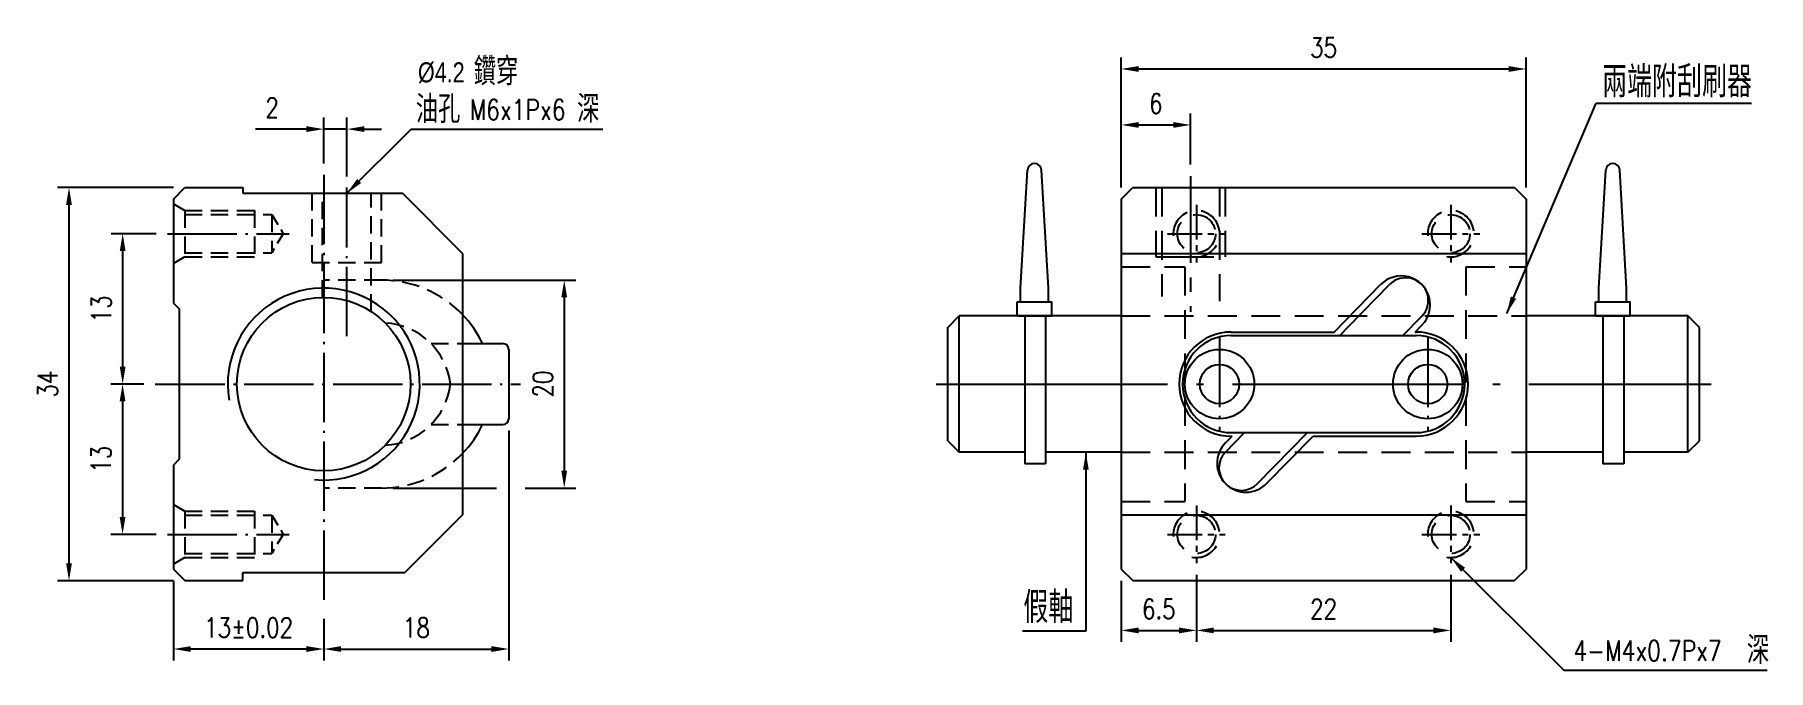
# Model space of a CAD drawing. Header units: millimetres. Extents: x 1207 to 1357, y 328 to 383.
import ezdxf

# ---------------------------------------------------------------- set-up
doc = ezdxf.new("R2010")
doc.units = ezdxf.units.MM
doc.header["$LTSCALE"] = 10
for name, pattern in [('C', [2.5625, 2, -0.25, 0.0625, -0.25]), ('CENTER', [2, 1.25, -0.25, 0.25, -0.25]), ('CENTER2', [1.125, 0.75, -0.125, 0.125, -0.125]), ('H', [0.75, 0.5, -0.25])]:
    doc.linetypes.add(name, pattern=pattern)
doc.layers.get('0').update_dxf_attribs({"linetype": 'CONTINUOUS'})
doc.layers.get('DEFPOINTS').update_dxf_attribs({"linetype": 'CONTINUOUS'})
for name, color, linetype in [('04', 4, 'CONTINUOUS'), ('C', 1, 'C'), ('H', 5, 'H')]:
    doc.layers.add(name, color=color, linetype=linetype)
doc.layers.add('AM_7', color=1, linetype='CENTER', lineweight=25)
doc.styles.add('SIMPLEX', font='SIMPLEX.shx', dxfattribs={"width": 0.8, "height": 1.7, "bigfont": 'chineset.shx'})
doc.styles.get("Standard").update_dxf_attribs({"font": 'TXT', "width": 0.8, "bigfont": 'CHINESET'})
doc.dimstyles.new('STANDARD$0', dxfattribs={"dimscale": 0, "dimtxt": 3.5, "dimasz": 2.5, "dimexe": 1, "dimexo": 1, "dimgap": 1, "dimtad": 1, "dimdec": 3, "dimdsep": 46, "dimtxsty": 'SIMPLEX', "dimcen": 0.09, "dimclrd": 6, "dimclre": 6, "dimclrt": 3, "dimadec": 1, "dimazin": 2, "dimtp": -0.1, "dimtm": 0.2, "dimtfac": 1, "dimtdec": 3, "dimtmove": 0, "dimatfit": 3, "dimfxl": 0, "dimtvp": 0.790698, "dimarcsym": 0})
doc.dimstyles.new('STANDARD$7', dxfattribs={"dimscale": 0, "dimtxt": 3.5, "dimasz": 2.5, "dimexe": 1, "dimexo": 1, "dimgap": 1, "dimtad": 1, "dimdec": 3, "dimrnd": 0.0005, "dimdsep": 46, "dimtxsty": 'SIMPLEX', "dimcen": 0.09, "dimclrd": 6, "dimclre": 6, "dimclrt": 3, "dimadec": 1, "dimazin": 2, "dimtp": -0.1, "dimtm": 0.2, "dimtfac": 1, "dimtdec": 3, "dimtmove": 2, "dimatfit": 3, "dimfxl": 0, "dimtvp": 0.790698, "dimarcsym": 0})

# ---------------------------------------------------------------- blocks, each defined once
blk = doc.blocks.new('*D10')
at = {"color": 6, "lineweight": -2}
for p, q in [((1300.71, 369.41), (1300.71, 375.82)), ((1302.21, 374.82), (1305.21, 374.82)), ((1306.71, 371.39), (1306.71, 375.82))]:
    blk.add_line(p, q, dxfattribs=at)
at = {"color": 6}
for points in [[(1302.21, 375.07), (1302.21, 374.57), (1300.71, 374.82)], [(1305.21, 375.07), (1305.21, 374.57), (1306.71, 374.82)]]:
    blk.add_solid(points, dxfattribs=at)
at = {"layer": 'DEFPOINTS', "color": 0}
for p in [(1306.71, 374.82), (1306.71, 370.39), (1300.71, 368.41)]:
    blk.add_point(p, dxfattribs=at)
at = {"color": 3, "insert": (1303.71, 376.67), "char_height": 1.7, "attachment_point": 5, "style": 'SIMPLEX'}
blk.add_mtext('6', dxfattribs=at)
blk = doc.blocks.new('*D11')
at = {"color": 6, "lineweight": -2}
for p, q in [((1300.71, 369.41), (1300.71, 380.66)), ((1302.21, 379.66), (1334.21, 379.66)), ((1335.71, 369.41), (1335.71, 380.66))]:
    blk.add_line(p, q, dxfattribs=at)
at = {"color": 6}
for points in [[(1302.21, 379.91), (1302.21, 379.41), (1300.71, 379.66)], [(1334.21, 379.91), (1334.21, 379.41), (1335.71, 379.66)]]:
    blk.add_solid(points, dxfattribs=at)
at = {"layer": 'DEFPOINTS', "color": 0}
for p in [(1335.71, 379.66), (1300.71, 368.41), (1335.71, 368.41)]:
    blk.add_point(p, dxfattribs=at)
at = {"color": 3, "insert": (1318.21, 381.51), "char_height": 1.7, "attachment_point": 5, "style": 'SIMPLEX'}
blk.add_mtext('35', dxfattribs=at)
blk = doc.blocks.new('*D12')
at = {"color": 6, "lineweight": -2}
for p, q in [((1307.21, 335.91), (1307.21, 330.11)), ((1300.71, 335.41), (1300.71, 330.11)), ((1302.21, 331.11), (1305.71, 331.11))]:
    blk.add_line(p, q, dxfattribs=at)
at = {"color": 6}
for points in [[(1302.21, 331.36), (1302.21, 330.86), (1300.71, 331.11)], [(1305.71, 331.36), (1305.71, 330.86), (1307.21, 331.11)]]:
    blk.add_solid(points, dxfattribs=at)
at = {"layer": 'DEFPOINTS', "color": 0}
for p in [(1300.71, 336.41), (1307.21, 336.91), (1307.21, 331.11)]:
    blk.add_point(p, dxfattribs=at)
at = {"color": 3, "insert": (1303.96, 332.96), "char_height": 1.7, "attachment_point": 5, "style": 'SIMPLEX'}
blk.add_mtext('6.5', dxfattribs=at)
blk = doc.blocks.new('*D13')
at = {"color": 6, "lineweight": -2}
for p, q in [((1329.21, 335.91), (1329.21, 330.11)), ((1307.21, 335.41), (1307.21, 330.11)), ((1308.71, 331.11), (1327.71, 331.11))]:
    blk.add_line(p, q, dxfattribs=at)
at = {"color": 6}
for points in [[(1308.71, 331.36), (1308.71, 330.86), (1307.21, 331.11)], [(1327.71, 331.36), (1327.71, 330.86), (1329.21, 331.11)]]:
    blk.add_solid(points, dxfattribs=at)
at = {"layer": 'DEFPOINTS', "color": 0}
for p in [(1307.21, 336.41), (1329.21, 336.91), (1329.21, 331.11)]:
    blk.add_point(p, dxfattribs=at)
at = {"color": 3, "insert": (1318.21, 332.96), "char_height": 1.7, "attachment_point": 5, "style": 'SIMPLEX'}
blk.add_mtext('22', dxfattribs=at)
blk = doc.blocks.new('*D19')
at = {"color": 6, "lineweight": -2}
for p, q in [((1247.76, 348.41), (1247.76, 328.5)), ((1231.76, 332.11), (1231.76, 328.5)), ((1233.26, 329.5), (1246.26, 329.5))]:
    blk.add_line(p, q, dxfattribs=at)
at = {"color": 6}
for points in [[(1233.26, 329.75), (1233.26, 329.25), (1231.76, 329.5)], [(1246.26, 329.75), (1246.26, 329.25), (1247.76, 329.5)]]:
    blk.add_solid(points, dxfattribs=at)
at = {"layer": 'DEFPOINTS', "color": 0}
for p in [(1247.76, 349.41), (1231.76, 333.11), (1247.76, 329.5)]:
    blk.add_point(p, dxfattribs=at)
at = {"color": 3, "insert": (1239.76, 331.35), "char_height": 1.7, "attachment_point": 5, "style": 'SIMPLEX'}
blk.add_mtext('18', dxfattribs=at)
blk = doc.blocks.new('*D20')
at = {"color": 6, "lineweight": -2}
for p, q in [((1218.76, 335.41), (1218.76, 328.5)), ((1231.76, 332.11), (1231.76, 328.5)), ((1230.26, 329.5), (1220.26, 329.5))]:
    blk.add_line(p, q, dxfattribs=at)
at = {"color": 6}
for points in [[(1220.26, 329.75), (1220.26, 329.25), (1218.76, 329.5)], [(1230.26, 329.75), (1230.26, 329.25), (1231.76, 329.5)]]:
    blk.add_solid(points, dxfattribs=at)
at = {"layer": 'DEFPOINTS', "color": 0}
for p in [(1218.76, 336.41), (1231.76, 333.11), (1218.76, 329.5)]:
    blk.add_point(p, dxfattribs=at)
at = {"color": 3, "insert": (1225.26, 331.35), "char_height": 1.7, "attachment_point": 5, "style": 'SIMPLEX'}
blk.add_mtext('13%%p0.02', dxfattribs=at)
blk = doc.blocks.new('*D21')
at = {"color": 6, "lineweight": -2}
for p, q in [((1217.26, 365.41), (1213.37, 365.41)), ((1214.37, 363.91), (1214.37, 353.91)), ((1216.19, 352.41), (1213.37, 352.41))]:
    blk.add_line(p, q, dxfattribs=at)
at = {"color": 6}
for points in [[(1214.12, 363.91), (1214.62, 363.91), (1214.37, 365.41)], [(1214.12, 353.91), (1214.62, 353.91), (1214.37, 352.41)]]:
    blk.add_solid(points, dxfattribs=at)
at = {"layer": 'DEFPOINTS', "color": 0}
for p in [(1218.26, 365.41), (1214.37, 352.41), (1217.19, 352.41)]:
    blk.add_point(p, dxfattribs=at)
at = {"color": 3, "insert": (1212.52, 358.91), "char_height": 1.7, "attachment_point": 5, "rotation": 90, "style": 'SIMPLEX'}
blk.add_mtext('13', dxfattribs=at)
blk = doc.blocks.new('*D22')
at = {"color": 6, "lineweight": -2}
for p, q in [((1216.19, 352.41), (1213.36, 352.41)), ((1214.36, 350.91), (1214.36, 340.91)), ((1217.26, 339.41), (1213.36, 339.41))]:
    blk.add_line(p, q, dxfattribs=at)
at = {"color": 6}
for points in [[(1214.11, 350.91), (1214.61, 350.91), (1214.36, 352.41)], [(1214.11, 340.91), (1214.61, 340.91), (1214.36, 339.41)]]:
    blk.add_solid(points, dxfattribs=at)
at = {"layer": 'DEFPOINTS', "color": 0}
for p in [(1217.19, 352.41), (1214.36, 339.41), (1218.26, 339.41)]:
    blk.add_point(p, dxfattribs=at)
at = {"color": 3, "insert": (1212.51, 345.91), "char_height": 1.7, "attachment_point": 5, "rotation": 90, "style": 'SIMPLEX'}
blk.add_mtext('13', dxfattribs=at)
blk = doc.blocks.new('*D23')
at = {"color": 6, "lineweight": -2}
for p, q in [((1218.76, 369.41), (1208.73, 369.41)), ((1209.73, 367.91), (1209.73, 336.91)), ((1218.76, 335.41), (1208.73, 335.41))]:
    blk.add_line(p, q, dxfattribs=at)
at = {"color": 6}
for points in [[(1209.48, 367.91), (1209.98, 367.91), (1209.73, 369.41)], [(1209.48, 336.91), (1209.98, 336.91), (1209.73, 335.41)]]:
    blk.add_solid(points, dxfattribs=at)
at = {"layer": 'DEFPOINTS', "color": 0}
for p in [(1219.76, 369.41), (1209.73, 335.41), (1219.76, 335.41)]:
    blk.add_point(p, dxfattribs=at)
at = {"color": 3, "insert": (1207.88, 352.41), "char_height": 1.7, "attachment_point": 5, "rotation": 90, "style": 'SIMPLEX'}
blk.add_mtext('34', dxfattribs=at)
blk = doc.blocks.new('*D24')
at = {"color": 6, "lineweight": -2}
for p, q in [((1237.76, 361.4), (1253.55, 361.4)), ((1252.55, 359.9), (1252.55, 344.92)), ((1237.76, 343.42), (1246.7, 343.42)), ((1249.18, 343.42), (1253.55, 343.42))]:
    blk.add_line(p, q, dxfattribs=at)
at = {"color": 6}
for points in [[(1252.3, 359.9), (1252.8, 359.9), (1252.55, 361.4)], [(1252.3, 344.92), (1252.8, 344.92), (1252.55, 343.42)]]:
    blk.add_solid(points, dxfattribs=at)
at = {"layer": 'DEFPOINTS', "color": 0}
for p in [(1236.76, 361.4), (1236.76, 343.42), (1252.55, 343.42)]:
    blk.add_point(p, dxfattribs=at)
at = {"color": 3, "insert": (1250.7, 352.41), "char_height": 1.7, "attachment_point": 5, "rotation": 90, "style": 'SIMPLEX'}
blk.add_mtext('20', dxfattribs=at)
blk = doc.blocks.new('*D25')
at = {"color": 6, "lineweight": -2}
for p, q in [((1231.76, 371.5), (1231.76, 375.46)), ((1233.76, 370.36), (1233.76, 375.46)), ((1230.26, 374.46), (1225.85, 374.46)), ((1233.76, 374.46), (1231.76, 374.46)), ((1235.26, 374.46), (1236.76, 374.46))]:
    blk.add_line(p, q, dxfattribs=at)
at = {"color": 6}
for points in [[(1230.26, 374.71), (1230.26, 374.21), (1231.76, 374.46)], [(1235.26, 374.71), (1235.26, 374.21), (1233.76, 374.46)]]:
    blk.add_solid(points, dxfattribs=at)
at = {"layer": 'DEFPOINTS', "color": 0}
for p in [(1231.76, 374.46), (1231.76, 370.5), (1233.76, 369.36)]:
    blk.add_point(p, dxfattribs=at)
at = {"color": 3, "insert": (1227.3, 376.31), "char_height": 1.7, "attachment_point": 5, "style": 'SIMPLEX'}
blk.add_mtext('2', dxfattribs=at)

msp = doc.modelspace()

# ---------------------------------------------------------------- linework, layer by layer
at = {"color": 6}
msp.add_line((1341.7854, 376.6984), (1355.2163, 376.6984), dxfattribs=at)
for p, q in [((1292.0108, 360.7122), (1292.6115, 370.9198)), ((1294.4108, 360.7122), (1293.8101, 370.9198)), ((1342.0105, 360.7122), (1342.6112, 370.9198)), ((1344.4105, 360.7122), (1343.8098, 370.9198)), ((1218.7551, 368.4122), (1219.7551, 369.4122)), ((1219.7551, 369.4122), (1224.7551, 369.4122)), ((1224.7551, 369.4122), (1224.7551, 368.9122)), ((1224.7551, 368.9122), (1238.5551, 368.9122)), ((1243.7551, 363.7122), (1238.5551, 368.9122)), ((1300.7108, 368.4122), (1301.7108, 369.4122)), ((1301.7108, 369.4122), (1334.7108, 369.4122)), ((1334.7108, 369.4122), (1335.7108, 368.4122)), ((1218.7551, 368.4122), (1218.7551, 359.4122)), ((1300.7108, 368.4122), (1300.7108, 336.4122)), ((1335.7108, 368.4122), (1335.7108, 336.4122)), ((1243.7551, 363.7122), (1243.7551, 341.1122)), ((1300.7108, 363.7122), (1335.7108, 363.7122)), ((1292.0108, 359.5122), (1292.0108, 360.7122)), ((1294.4108, 359.5122), (1294.4108, 360.7122)), ((1319.1223, 356.9122), (1323.1408, 361.01)), ((1342.0105, 359.5122), (1342.0105, 360.7122)), ((1344.4105, 359.5122), (1344.4105, 360.7122)), ((1218.7551, 359.4122), (1219.2551, 358.9122)), ((1219.2551, 358.9122), (1219.2551, 345.9122)), ((1219.2551, 358.9122), (1219.2551, 358.9122)), ((1285.7108, 357.3122), (1286.7108, 358.3122)), ((1300.7108, 358.3122), (1286.7108, 358.3122)), ((1286.7108, 346.5122), (1286.7108, 358.3122)), ((1291.7108, 359.5122), (1294.7108, 359.5122)), ((1291.7108, 358.3122), (1291.7108, 359.5122)), ((1291.7108, 358.3122), (1294.7108, 358.3122)), ((1292.3609, 358.3122), (1292.3609, 345.5122)), ((1294.1609, 358.3122), (1294.1609, 345.5122)), ((1294.7108, 358.3122), (1294.7108, 359.5122)), ((1349.7105, 358.3122), (1335.7108, 358.3122)), ((1341.7105, 359.5122), (1344.7105, 359.5122)), ((1341.7105, 358.3122), (1341.7105, 359.5122)), ((1341.7105, 358.3122), (1344.7105, 358.3122)), ((1342.3605, 358.3122), (1342.3605, 345.5122)), ((1344.1605, 358.3122), (1344.1605, 345.5122)), ((1344.7105, 358.3122), (1344.7105, 359.5122)), ((1349.7105, 346.5122), (1349.7105, 358.3122)), ((1350.7105, 357.3122), (1349.7105, 358.3122)), ((1285.7108, 347.5122), (1285.7108, 357.3122)), ((1310.2108, 356.9122), (1319.1223, 356.9122)), ((1326.1253, 356.9122), (1326.7107, 357.5091)), ((1326.1253, 356.9122), (1326.2108, 356.9122)), ((1350.7105, 347.5122), (1350.7105, 357.3122)), ((1243.7551, 355.9122), (1247.2551, 355.9122)), ((1247.7551, 355.4122), (1247.7551, 349.4122)), ((1243.7551, 348.9122), (1247.2551, 348.9122)), ((1309.711, 347.3154), (1310.2963, 347.9122)), ((1310.2108, 347.9122), (1310.2963, 347.9122)), ((1313.2809, 343.8145), (1317.2994, 347.9122)), ((1317.2994, 347.9122), (1326.2108, 347.9122)), ((1285.7108, 347.5122), (1286.7108, 346.5122)), ((1292.3609, 346.5122), (1286.7108, 346.5122)), ((1300.7108, 346.5122), (1294.1609, 346.5122)), ((1342.3605, 346.5122), (1335.7108, 346.5122)), ((1349.7105, 346.5122), (1344.1605, 346.5122)), ((1349.7105, 346.5122), (1350.7105, 347.5122)), ((1219.2551, 345.9122), (1218.7551, 345.4122)), ((1218.7551, 345.4122), (1218.7551, 336.4122)), ((1219.2551, 345.9122), (1219.2551, 345.9122)), ((1294.1609, 345.5122), (1292.3609, 345.5122)), ((1344.1605, 345.5122), (1342.3605, 345.5122)), ((1243.7551, 341.1122), (1238.7551, 336.1122)), ((1300.7108, 341.1122), (1335.7108, 341.1122)), ((1218.7551, 336.4122), (1219.7551, 335.4122)), ((1224.7551, 336.1122), (1238.7551, 336.1122)), ((1224.7551, 335.4122), (1224.7551, 336.1122)), ((1300.7108, 336.4122), (1301.7108, 335.4122)), ((1335.7108, 336.4122), (1334.7108, 335.4122)), ((1219.7551, 335.4122), (1224.7551, 335.4122)), ((1301.7108, 335.4122), (1334.7108, 335.4122))]:
    msp.add_line(p, q)
for centre, radius in [((1231.7551, 352.4122), 7.5), ((1309.2108, 352.4122), 3), ((1327.2108, 352.4122), 3), ((1309.2108, 352.4122), 1.7), ((1327.2108, 352.4122), 1.7)]:
    msp.add_circle(centre, radius)
for centre, radius, start, end in [((1293.2108, 370.891), 0.6, 2.753997, 177.246003), ((1343.2105, 370.891), 0.6, 2.753997, 177.246003), ((1324.9257, 359.2596), 2.5, 315.559355, 135.559355), ((1236.7551, 351.7022), 9.7, 25.722991, 43.809167), ((1310.2108, 352.4122), 4.5, 90, 270), ((1326.2108, 352.4122), 4.5, 270, 90), ((1247.2551, 355.4122), 0.5, 0, 90), ((1247.2551, 349.4122), 0.5, 270, 360), ((1236.7551, 353.1222), 9.7, 316.190833, 334.277009), ((1311.4959, 345.5649), 2.5, 135.559355, 315.559355)]:
    msp.add_arc(centre, radius, start, end)
at = {"layer": '04'}
for p, q in [((1320.4177, 357.4477), (1323.9186, 361.0176)), ((1325.0608, 356.6122), (1326.7031, 358.2869)), ((1319.5984, 356.6122), (1320.4177, 357.4477)), ((1310.2108, 356.6122), (1326.2108, 356.6122)), ((1309.7186, 346.5376), (1311.3609, 348.2122)), ((1310.2108, 348.2122), (1326.2108, 348.2122)), ((1312.5031, 343.8069), (1316.8232, 348.2122))]:
    msp.add_line(p, q, dxfattribs=at)
for centre, radius, start, end in [((1325.3108, 359.6522), 1.95, 315.559355, 135.559355), ((1231.7551, 352.4122), 8.3, 264.423236, 189.698246), ((1310.2108, 352.4122), 4.2, 90, 270), ((1326.2108, 352.4122), 4.2, 270, 90), ((1311.1108, 345.1722), 1.95, 135.559355, 315.559355)]:
    msp.add_arc(centre, radius, start, end, dxfattribs=at)
at = {"layer": 'AM_7', "linetype": 'CENTER2'}
msp.add_line((1306.7108, 370.3924), (1306.7108, 358.6497), dxfattribs=at)
at = {"layer": 'AM_7', "linetype": 'CENTER2', "ltscale": 0.4}
for p, q in [((1307.2108, 367.9122), (1307.2108, 362.9122)), ((1329.2108, 367.9122), (1329.2108, 362.9122)), ((1304.7108, 365.4122), (1309.7108, 365.4122)), ((1326.7108, 365.4122), (1331.7108, 365.4122)), ((1307.2108, 341.9122), (1307.2108, 336.9122)), ((1329.2108, 341.9122), (1329.2108, 336.9122)), ((1304.7108, 339.4122), (1309.7108, 339.4122)), ((1326.7108, 339.4122), (1331.7108, 339.4122))]:
    msp.add_line(p, q, dxfattribs=at)
at = {"layer": 'AM_7', "linetype": 'C'}
msp.add_line((1284.7108, 352.4122), (1351.7105, 352.4122), dxfattribs=at)
at = {"layer": 'C', "ltscale": 0.3}
for p, q in [((1231.7551, 370.4999), (1231.7551, 333.1122)), ((1233.7551, 356.5486), (1233.7551, 369.4216)), ((1218.2551, 365.4122), (1228.7551, 365.4122)), ((1309.2108, 356.4122), (1309.2108, 348.4122)), ((1327.2108, 356.4122), (1327.2108, 348.4122)), ((1217.1927, 352.4122), (1248.7551, 352.4122)), ((1218.2551, 339.4122), (1228.7551, 339.4122))]:
    msp.add_line(p, q, dxfattribs=at)
at = {"layer": 'DEFPOINTS', "color": 0, "linetype": 'ByBlock'}
for p in [(1306.7108, 370.3924), (1300.7108, 368.4122), (1218.2551, 365.4122), (1300.7108, 342.2622), (1218.2551, 339.4122), (1219.7551, 335.4122)]:
    msp.add_point(p, dxfattribs=at)
at = {"layer": 'H', "ltscale": 0.3}
for p, q in [((1230.7551, 362.9122), (1230.7551, 368.9122)), ((1231.6551, 359.9116), (1231.6551, 368.9122)), ((1235.8551, 358.6924), (1235.8551, 368.9122)), ((1236.7551, 362.9122), (1236.7551, 368.9122)), ((1218.7551, 367.9896), (1219.7551, 367.4122)), ((1219.7551, 367.4122), (1225.7551, 367.4122)), ((1219.7551, 367.4122), (1219.7551, 363.4122)), ((1225.7551, 367.4122), (1225.7551, 363.4122)), ((1219.7551, 367.0622), (1227.2551, 367.0622)), ((1227.2551, 367.0622), (1227.2551, 363.7622)), ((1219.7551, 363.4122), (1218.7551, 362.8349)), ((1219.7551, 363.7622), (1227.2551, 363.7622)), ((1219.7551, 363.4122), (1225.7551, 363.4122)), ((1230.7551, 362.9122), (1236.7551, 362.9122)), ((1236.7551, 361.4022), (1231.7551, 361.4022)), ((1241.0302, 355.9122), (1243.7551, 355.9122)), ((1241.0302, 348.9122), (1243.7551, 348.9122)), ((1236.7551, 343.4222), (1231.7551, 343.4222)), ((1236.7551, 343.4222), (1231.7551, 343.4222)), ((1218.7551, 341.9896), (1219.7551, 341.4122)), ((1219.7551, 341.4122), (1225.7551, 341.4122)), ((1219.7551, 341.4122), (1219.7551, 337.4122)), ((1219.7551, 341.0622), (1227.2551, 341.0622)), ((1225.7551, 341.4122), (1225.7551, 337.4122)), ((1227.2551, 341.0622), (1227.2551, 337.7622)), ((1219.7551, 337.4122), (1218.7551, 336.8349)), ((1219.7551, 337.7622), (1227.2551, 337.7622)), ((1219.7551, 337.4122), (1225.7551, 337.4122))]:
    msp.add_line(p, q, dxfattribs=at)
at = {"layer": 'H', "ltscale": 0.5}
for p, q in [((1303.7108, 369.4122), (1303.7108, 363.4122)), ((1304.2108, 369.4122), (1304.2108, 359.9958)), ((1309.2108, 369.4122), (1309.2108, 359.5874)), ((1309.7108, 369.4122), (1309.7108, 363.4122)), ((1300.7108, 362.5622), (1306.2108, 362.5622)), ((1306.2108, 362.5622), (1306.2108, 342.2622)), ((1330.5108, 362.5622), (1330.5108, 342.2622)), ((1330.5108, 362.5622), (1335.7108, 362.5622)), ((1300.7108, 358.3122), (1335.7108, 358.3122)), ((1300.7108, 346.5122), (1335.7108, 346.5122)), ((1300.7108, 342.2622), (1306.2108, 342.2622)), ((1330.5108, 342.2622), (1335.7108, 342.2622))]:
    msp.add_line(p, q, dxfattribs=at)
at = {"layer": 'H', "ltscale": 0.2}
for p, q in [((1227.2551, 367.0622), (1228.2551, 365.4122)), ((1228.2551, 365.4122), (1227.2551, 363.7622)), ((1227.2551, 341.0622), (1228.2551, 339.4122)), ((1228.2551, 339.4122), (1227.2551, 337.7622))]:
    msp.add_line(p, q, dxfattribs=at)
at = {"layer": 'H'}
msp.add_line((1303.7108, 363.4122), (1309.7108, 363.4122), dxfattribs=at)
at = {"layer": 'H', "ltscale": 0.5}
for centre in [(1307.2108, 365.4122), (1329.2108, 365.4122), (1307.2108, 339.4122), (1329.2108, 339.4122)]:
    msp.add_circle(centre, 1.65, dxfattribs=at)
at = {"layer": 'H', "color": 4, "ltscale": 0.5}
for centre in [(1307.2108, 365.4122), (1329.2108, 365.4122), (1307.2108, 339.4122), (1329.2108, 339.4122)]:
    msp.add_arc(centre, 2, 258.795084, 196.485292, dxfattribs=at)
at = {"layer": 'H', "ltscale": 0.3}
for centre, radius, start, end in [((1236.7551, 351.7022), 9.7, 43.809167, 90), ((1236.7551, 351.7022), 6, 6.795924, 86.89174), ((1236.7551, 353.1222), 6, 273.10826, 353.204076), ((1236.7551, 353.1222), 9.7, 270, 316.190833)]:
    msp.add_arc(centre, radius, start, end, dxfattribs=at)

# ---------------------------------------------------------------- texts
at = {"color": 3, "style": 'SIMPLEX', "width": 0.8}
for s, p in [('鑽穿', (1244.7294, 378.2503)), ('油孔', (1239.7217, 374.9807)), ('深', (1253.6614, 375.0022))]:
    msp.add_text(s, height=2.4, dxfattribs=at).set_placement(p)
at = {"color": 3, "attachment_point": 7, "style": 'SIMPLEX'}
for s, insert, char_height in [('{\\f????|b0|i0|c0|p54;%%C4.2}', (1239.9037, 378.4331), 1.739674), ('M6x1Px6', (1244.3709, 375.2692), 1.73967), ('4-M4x0.7Px7', (1339.7979, 328.4933), 1.739674), ('深', (1354.8057, 328.2131), 2.4)]:
    msp.add_mtext(s, dxfattribs=dict(at, insert=insert, char_height=char_height))
at = {"color": 3, "char_height": 2.7, "attachment_point": 7}
for s, insert in [('兩端附刮刷器', (1342.2893, 377.1987)), ('假軸', (1292.2437, 331.7482))]:
    msp.add_mtext(s, dxfattribs=dict(at, insert=insert))

# ---------------------------------------------------------------- dimensions: what is measured, and where the dimension line sits
for base, p1, p2, picture, middle in [((1335.7108, 379.6616), (1300.7108, 368.4122), (1335.7108, 368.4122), '*D11', (1318.2108, 379.6616)), ((1306.7108, 374.8241), (1300.7108, 368.4122), (1306.7108, 370.3924), '*D10', (1303.7108, 374.8241)), ((1307.2108, 331.1135), (1300.7108, 336.4122), (1307.2108, 336.9122), '*D12', (1303.9608, 331.1135)), ((1329.2108, 331.1135), (1307.2108, 336.4122), (1329.2108, 336.9122), '*D13', (1318.2108, 331.1135))]:
    dim = msp.add_linear_dim(base=base, p1=p1, p2=p2, dimstyle='STANDARD$0', override={"dimscale": 1, "dimtxt": 1.7, "dimasz": 1.5, "dimarcsym": 1})
    dim.commit()
    dim.dimension.update_dxf_attribs({"geometry": picture, "text_midpoint": middle, "dimtype": 160})
dim = msp.add_linear_dim(base=(1231.7551, 374.4588), p1=(1233.7551, 369.3556), p2=(1231.7551, 370.4999), dimstyle='STANDARD$0', override={"dimscale": 1, "dimtxt": 1.7, "dimasz": 1.5, "dimarcsym": 1})
dim.commit()
dim.dimension.update_dxf_attribs({"geometry": '*D25', "text_midpoint": (1227.3018, 376.3088)})
for base, p1, p2, picture, middle in [((1209.7277, 335.4122), (1219.7551, 369.4122), (1219.7551, 335.4122), '*D23', (1207.8777, 352.4122)), ((1214.3659, 352.4122), (1218.2551, 365.4122), (1217.1927, 352.4122), '*D21', (1212.5159, 358.9122)), ((1214.3593, 339.4122), (1217.1927, 352.4122), (1218.2551, 339.4122), '*D22', (1212.5093, 345.9122))]:
    dim = msp.add_linear_dim(base=base, p1=p1, p2=p2, angle=90, dimstyle='STANDARD$0', override={"dimscale": 1, "dimtxt": 1.7, "dimasz": 1.5, "dimarcsym": 1})
    dim.commit()
    dim.dimension.update_dxf_attribs({"geometry": picture, "text_midpoint": middle})
dim = msp.add_linear_dim(base=(1252.5466, 343.4222), p1=(1236.7551, 361.4022), p2=(1236.7551, 343.4222), angle=90, text='20', dimstyle='STANDARD$0', override={"dimscale": 1, "dimtxt": 1.7, "dimasz": 1.5, "dimarcsym": 1})
dim.commit()
dim.dimension.update_dxf_attribs({"geometry": '*D24', "text_midpoint": (1252.5466, 352.4122), "dimtype": 160})
dim = msp.add_linear_dim(base=(1247.7551, 329.4977), p1=(1231.7551, 333.1122), p2=(1247.7551, 349.4122), text='18', dimstyle='STANDARD$0', override={"dimscale": 1, "dimtxt": 1.7, "dimasz": 1.5, "dimarcsym": 1})
dim.commit()
dim.dimension.update_dxf_attribs({"geometry": '*D19', "text_midpoint": (1239.7551, 331.3477)})
dim = msp.add_linear_dim(base=(1218.7551, 329.4977), p1=(1231.7551, 333.1122), p2=(1218.7551, 336.4122), text='13%%p0.02', dimstyle='STANDARD$0', override={"dimscale": 1, "dimtxt": 1.7, "dimasz": 1.5, "dimarcsym": 1})
dim.commit()
dim.dimension.update_dxf_attribs({"geometry": '*D20', "text_midpoint": (1225.2551, 329.4977), "dimtype": 160})

# ---------------------------------------------------------------- leaders
for points, override in [([(1334.04, 358.5099), (1341.7854, 376.6984)], {"dimscale": 1, "dimtxt": 1.7, "dimasz": 1.5, "dimrnd": 0, "dimtmove": 0, "dimarcsym": 1}), ([(1233.7551, 368.9122), (1239.3017, 374.4588), (1255.8768, 374.4588)], {"dimscale": 1, "dimasz": 1.5, "dimrnd": 0, "dimtmove": 0}), ([(1297.6527, 346.5122), (1297.6527, 331.0464), (1292.1709, 331.0464)], {"dimscale": 1, "dimtxt": 1.7, "dimasz": 1.5, "dimrnd": 0, "dimtmove": 0, "dimarcsym": 1}), ([(1329.2108, 337.4122), (1338.9649, 327.6582), (1356.5716, 327.6582)], {"dimscale": 1, "dimtxt": 1.7, "dimasz": 1.5, "dimrnd": 0, "dimtmove": 0, "dimarcsym": 1})]:
    msp.add_leader(points, dimstyle='STANDARD$7', override=override)

doc.saveas('drawing.dxf')
